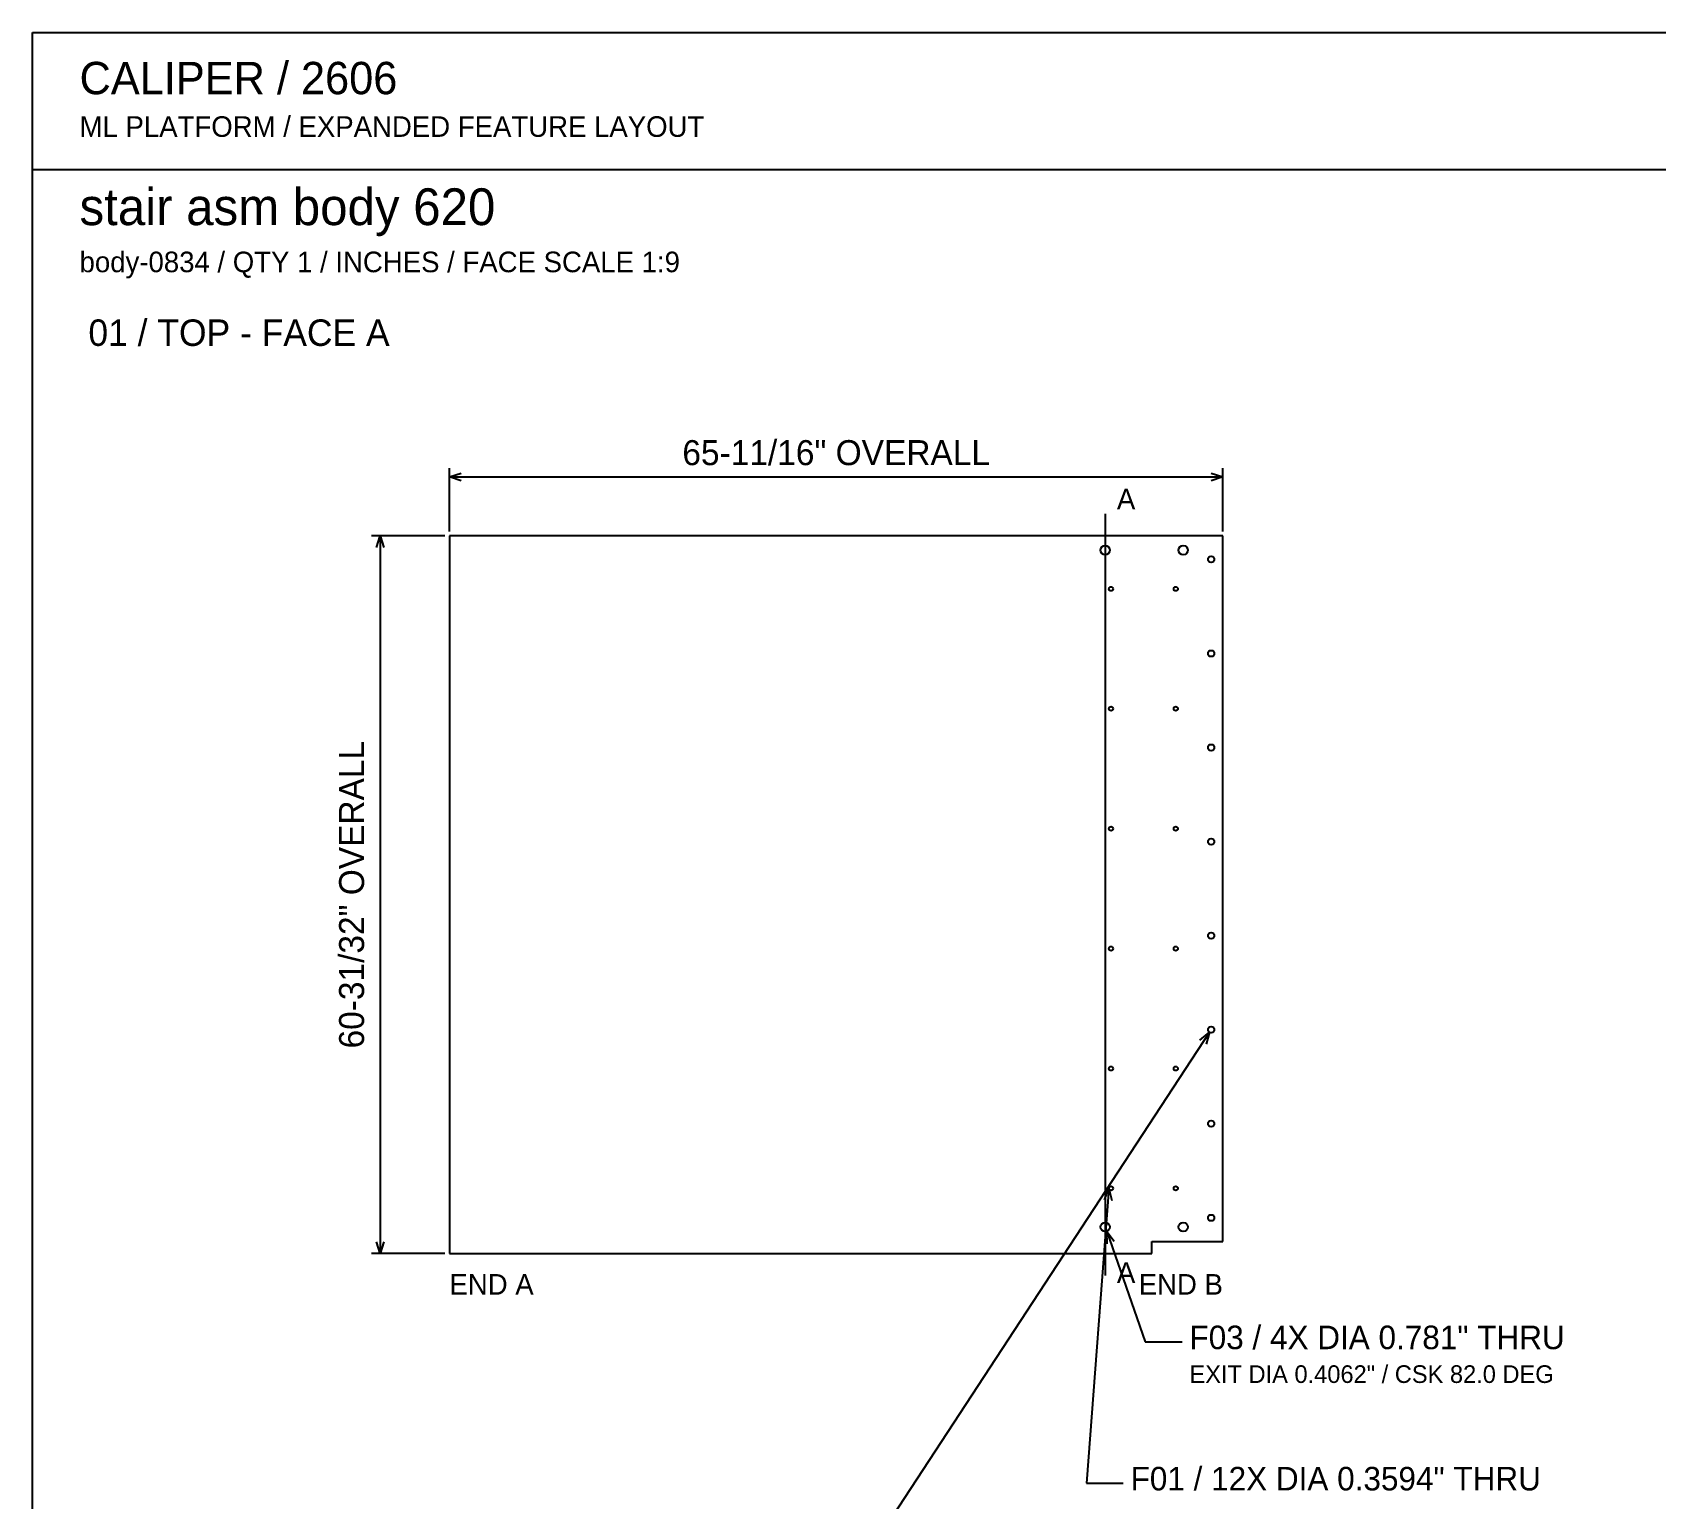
# Model space of a CAD drawing. Header units: inches. Extents: x 4 to 302, y 4 to 194.
# Drawn here: x 4.2 to 142.1, y 69.2 to 193.8 of the extents above; entities that cross this region are included whole.
import ezdxf
from ezdxf.enums import TextEntityAlignment as Align

# ---------------------------------------------------------------- set-up
doc = ezdxf.new("R2010")
doc.units = ezdxf.units.IN
doc.header["$MEASUREMENT"] = 0

msp = doc.modelspace()

# ---------------------------------------------------------------- linework, layer by layer
at = {"layer": 'ANNOTATION'}
for p, q in [((39.66, 151.36), (39.66, 156.74)), ((39.66, 155.99), (40.66, 156.3)), ((39.66, 155.99), (105.34, 155.99)), ((40.66, 155.67), (39.66, 155.99)), ((104.34, 156.3), (105.34, 155.99)), ((105.34, 155.99), (104.34, 155.67)), ((105.34, 151.36), (105.34, 156.74)), ((95.34, 152.86), (95.34, 88.14)), ((39.28, 150.99), (33.03, 150.99)), ((33.47, 149.99), (33.78, 150.99)), ((33.78, 150.99), (33.78, 90.02)), ((33.78, 150.99), (34.09, 149.99)), ((104.2, 108.81), (71.25, 58.51)), ((103.39, 108.14), (104.2, 108.81)), ((104.2, 108.81), (103.91, 107.8)), ((95.66, 95.55), (93.75, 70.52)), ((95.28, 94.57), (95.66, 95.55)), ((95.66, 95.55), (95.9, 94.52)), ((33.78, 90.02), (33.47, 91.02)), ((34.09, 91.02), (33.78, 90.02)), ((95.47, 91.9), (98.75, 82.52)), ((95.51, 90.85), (95.47, 91.9)), ((95.47, 91.9), (96.1, 91.06)), ((39.28, 90.02), (33.03, 90.02)), ((98.75, 82.52), (101.88, 82.52)), ((93.75, 70.52), (96.88, 70.52))]:
    msp.add_line(p, q, dxfattribs=at)
at = {"layer": 'OUTLINE'}
for p, q in [((4.25, 193.75), (301.75, 193.75)), ((4.25, 4.25), (4.25, 193.75)), ((4.25, 182.12), (301.75, 182.12)), ((39.66, 150.99), (39.66, 90.02)), ((105.34, 150.99), (39.66, 150.99)), ((105.34, 91.05), (105.34, 150.99)), ((99.31, 90.02), (99.31, 91.05)), ((99.31, 91.05), (105.34, 91.05)), ((39.66, 90.02), (99.31, 90.02))]:
    msp.add_line(p, q, dxfattribs=at)
for centre, radius in [((95.34, 149.77), 0.39), ((101.97, 149.77), 0.39), ((104.34, 148.99), 0.266), ((95.84, 146.48), 0.18), ((101.34, 146.48), 0.18), ((104.34, 140.99), 0.266), ((95.84, 136.3), 0.18), ((101.34, 136.3), 0.18), ((104.34, 133), 0.266), ((95.84, 126.11), 0.18), ((101.34, 126.11), 0.18), ((104.34, 125.01), 0.266), ((104.34, 117.02), 0.266), ((95.84, 115.92), 0.18), ((101.34, 115.92), 0.18), ((104.34, 109.03), 0.266), ((95.84, 105.73), 0.18), ((101.34, 105.73), 0.18), ((104.34, 101.04), 0.266), ((95.84, 95.55), 0.18), ((101.34, 95.55), 0.18), ((95.34, 92.27), 0.39), ((101.97, 92.27), 0.39), ((104.34, 93.05), 0.266)]:
    msp.add_circle(centre, radius, dxfattribs=at)

# ---------------------------------------------------------------- texts
at = {"layer": 'ANNOTATION'}
for s, height, p in [('CALIPER / 2606', 2.75, (8.25, 188.5)), ('ML PLATFORM / EXPANDED FEATURE LAYOUT', 1.75, (8.25, 184.88)), ('stair asm body 620', 3.125, (8.25, 177.38)), ('body-0834 / QTY 1 / INCHES / FACE SCALE 1:9', 1.75, (8.25, 173.38)), ('01 / TOP - FACE A', 2.25, (9, 167.12)), ('A', 1.75, (96.34, 153.24)), ('END A', 1.75, (39.66, 86.52)), ('A', 1.75, (96.34, 87.52)), ('F03 / 4X DIA 0.781" THRU', 2, (102.5, 81.89)), ('EXIT DIA 0.4062" / CSK 82.0 DEG', 1.5, (102.5, 79.02)), ('F01 / 12X DIA 0.3594" THRU', 2, (97.5, 69.89))]:
    msp.add_text(s, height=height, dxfattribs=at).set_placement(p)
msp.add_text('65-11/16" OVERALL', height=2.125, dxfattribs=at).set_placement((72.5, 156.99), align=Align.CENTER)
msp.add_text('60-31/32" OVERALL', height=2.125, rotation=90, dxfattribs=at).set_placement((32.41, 120.5), align=Align.CENTER)
msp.add_text('END B', height=1.75, dxfattribs=at).set_placement((105.34, 86.52), align=Align.RIGHT)

doc.saveas('drawing.dxf')
